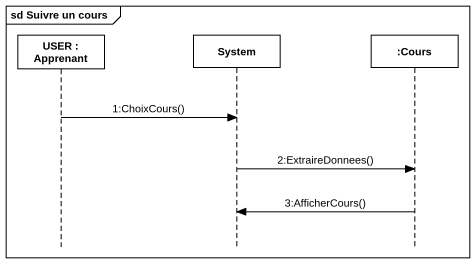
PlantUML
@startuml
mainframe sd Suivre un cours
hide footbox
participant "USER : Apprenant" as USER
participant System
participant ":Cours" as Cours

USER -> System : 1:ChoixCours()
System -> Cours : 2:ExtraireDonnees()
Cours -> System : 3:AfficherCours()
@enduml
